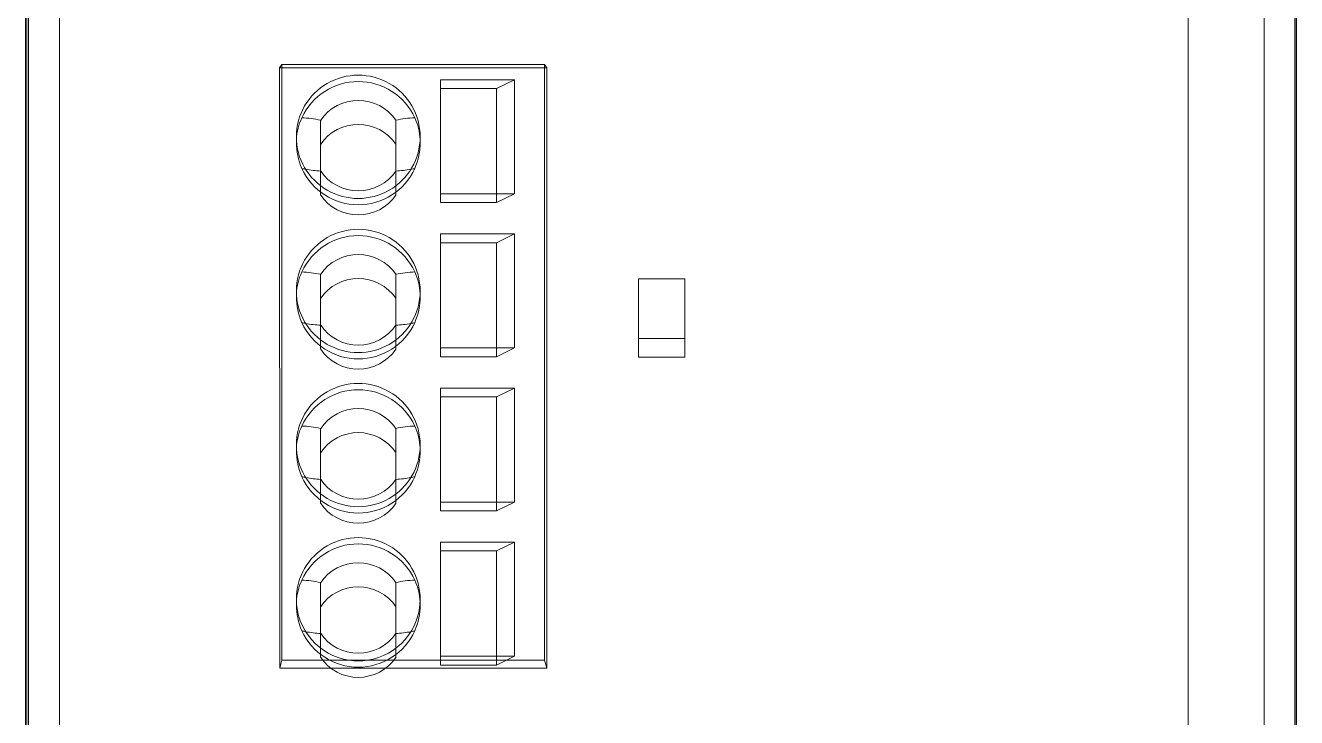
# Model space of a CAD drawing. Header units: millimetres. Extents: x 4137 to 6698, y 1400 to 3585.
# Drawn here: x 4510.68 to 4551.73, y 2594.59 to 2616.96 of the extents above; entities that cross this region are included whole.
import ezdxf

# ---------------------------------------------------------------- set-up
doc = ezdxf.new("R2010")
doc.units = ezdxf.units.MM
doc.layers.add('000-SI-Oprema', color=30, linetype='Continuous', lineweight=0)

msp = doc.modelspace()

# ---------------------------------------------------------------- linework, layer by layer
at = {"layer": '000-SI-Oprema', "color": 0, "linetype": 'ByBlock', "lineweight": 0}
for p, q in [((4510.68, 2660.745), (4510.68, 2530.745)), ((4510.68, 2549.295), (4510.68, 2660.745)), ((4551.68, 2530.745), (4551.68, 2660.745)), ((4551.68, 2549.295), (4551.68, 2660.745)), ((4551.68, 2660.745), (4551.68, 2530.745)), ((4551.68, 2549.295), (4551.68, 2660.745)), ((4510.728, 2530.646), (4510.728, 2660.646)), ((4510.728, 2549.195), (4510.728, 2660.646)), ((4510.728, 2660.646), (4510.728, 2530.646)), ((4510.728, 2549.195), (4510.728, 2660.646)), ((4510.776, 2660.546), (4510.776, 2547.605)), ((4548.226, 2660.546), (4548.226, 2547.605)), ((4551.676, 2660.546), (4551.676, 2547.604)), ((4551.728, 2530.646), (4551.728, 2660.646)), ((4551.728, 2549.195), (4551.728, 2660.646)), ((4551.728, 2660.646), (4551.728, 2530.646)), ((4551.728, 2549.195), (4551.728, 2660.646)), ((4511.776, 2660.044), (4511.776, 2548.761)), ((4550.676, 2548.761), (4550.676, 2660.071)), ((4518.888, 2615.591), (4518.964, 2615.701)), ((4518.888, 2615.591), (4518.89, 2596.192)), ((4518.964, 2615.591), (4518.888, 2615.591)), ((4518.964, 2596.449), (4518.964, 2615.701)), ((4518.964, 2615.701), (4527.437, 2615.701)), ((4527.437, 2615.591), (4518.964, 2615.591)), ((4527.437, 2615.701), (4527.437, 2596.449)), ((4527.513, 2615.591), (4527.437, 2615.701)), ((4527.513, 2615.591), (4527.437, 2615.591)), ((4527.512, 2596.192), (4527.513, 2615.591)), ((4524.078, 2615.205), (4524.078, 2611.519)), ((4526.468, 2615.205), (4524.078, 2615.205)), ((4526.468, 2615.205), (4525.892, 2614.92)), ((4526.468, 2615.205), (4526.468, 2611.519)), ((4525.892, 2614.92), (4524.078, 2614.92)), ((4525.892, 2614.92), (4525.892, 2611.519)), ((4520.213, 2612.254), (4520.213, 2613.901)), ((4522.642, 2613.901), (4522.642, 2612.254)), ((4519.428, 2613.181), (4519.428, 2613.362)), ((4523.428, 2613.181), (4523.428, 2613.362)), ((4520.213, 2612.254), (4520.213, 2611.477)), ((4522.642, 2612.254), (4522.642, 2611.477)), ((4524.078, 2611.234), (4524.078, 2611.519)), ((4526.468, 2611.519), (4524.078, 2611.519)), ((4525.892, 2611.234), (4526.468, 2611.519)), ((4525.892, 2611.519), (4525.892, 2611.234)), ((4510.68, 2611.345), (4510.68, 2611.345)), ((4510.728, 2611.246), (4510.728, 2611.246)), ((4510.728, 2611.246), (4510.728, 2611.246)), ((4525.892, 2611.234), (4524.078, 2611.234)), ((4551.68, 2611.345), (4551.68, 2611.345)), ((4551.68, 2611.345), (4551.68, 2611.345)), ((4551.728, 2611.246), (4551.728, 2611.246)), ((4551.728, 2611.246), (4551.728, 2611.246)), ((4526.468, 2610.224), (4524.078, 2610.224)), ((4524.078, 2610.224), (4524.078, 2606.538)), ((4525.892, 2609.939), (4524.078, 2609.939)), ((4526.468, 2610.224), (4525.892, 2609.939)), ((4525.892, 2609.939), (4525.892, 2606.538)), ((4526.468, 2610.224), (4526.468, 2606.538)), ((4510.68, 2609.345), (4510.68, 2609.345)), ((4510.728, 2609.246), (4510.728, 2609.246)), ((4510.728, 2609.246), (4510.728, 2609.246)), ((4551.68, 2609.345), (4551.68, 2609.345)), ((4551.68, 2609.345), (4551.68, 2609.345)), ((4551.728, 2609.246), (4551.728, 2609.246)), ((4551.728, 2609.246), (4551.728, 2609.246)), ((4520.213, 2607.273), (4520.213, 2608.92)), ((4522.642, 2608.92), (4522.642, 2607.273)), ((4530.478, 2608.776), (4531.978, 2608.776)), ((4530.478, 2608.776), (4530.478, 2606.246)), ((4531.978, 2608.776), (4531.978, 2606.246)), ((4519.428, 2608.2), (4519.428, 2608.381)), ((4523.428, 2608.2), (4523.428, 2608.381)), ((4520.213, 2607.273), (4520.213, 2606.496)), ((4522.642, 2607.273), (4522.642, 2606.496)), ((4530.478, 2606.846), (4531.978, 2606.846)), ((4524.078, 2606.253), (4524.078, 2606.538)), ((4526.468, 2606.538), (4524.078, 2606.538)), ((4525.892, 2606.253), (4524.078, 2606.253)), ((4525.892, 2606.538), (4525.892, 2606.253)), ((4525.892, 2606.253), (4526.468, 2606.538)), ((4531.978, 2606.246), (4530.478, 2606.246)), ((4530.478, 2606.246), (4530.478, 2606.246)), ((4531.978, 2606.246), (4531.978, 2606.246)), ((4524.078, 2605.243), (4524.078, 2601.557)), ((4526.468, 2605.243), (4524.078, 2605.243)), ((4525.892, 2604.958), (4524.078, 2604.958)), ((4526.468, 2605.243), (4525.892, 2604.958)), ((4525.892, 2604.958), (4525.892, 2601.557)), ((4526.468, 2605.243), (4526.468, 2601.557)), ((4520.213, 2602.292), (4520.213, 2603.939)), ((4522.642, 2603.939), (4522.642, 2602.292)), ((4519.428, 2603.219), (4519.428, 2603.4)), ((4523.428, 2603.219), (4523.428, 2603.4)), ((4520.213, 2602.292), (4520.213, 2601.515)), ((4522.642, 2602.292), (4522.642, 2601.515)), ((4524.078, 2601.272), (4524.078, 2601.557)), ((4526.468, 2601.557), (4524.078, 2601.557)), ((4525.892, 2601.272), (4524.078, 2601.272)), ((4525.892, 2601.557), (4525.892, 2601.272)), ((4525.892, 2601.272), (4526.468, 2601.557)), ((4524.078, 2600.262), (4524.078, 2596.576)), ((4526.468, 2600.262), (4524.078, 2600.262)), ((4526.468, 2600.262), (4525.892, 2599.977)), ((4526.468, 2600.262), (4526.468, 2596.576)), ((4525.892, 2599.977), (4524.078, 2599.977)), ((4525.892, 2599.977), (4525.892, 2596.576)), ((4520.213, 2597.311), (4520.213, 2598.958)), ((4522.642, 2598.958), (4522.642, 2597.311)), ((4519.428, 2598.238), (4519.428, 2598.419)), ((4523.428, 2598.238), (4523.428, 2598.419)), ((4520.213, 2597.311), (4520.213, 2596.534)), ((4522.642, 2597.311), (4522.642, 2596.534)), ((4518.964, 2596.449), (4518.89, 2596.192)), ((4527.437, 2596.449), (4518.964, 2596.449)), ((4526.468, 2596.576), (4524.078, 2596.576)), ((4524.078, 2596.291), (4524.078, 2596.576)), ((4525.892, 2596.291), (4524.078, 2596.291)), ((4525.892, 2596.576), (4525.892, 2596.291)), ((4525.892, 2596.291), (4526.468, 2596.576)), ((4527.437, 2596.449), (4527.512, 2596.192)), ((4518.89, 2596.192), (4527.512, 2596.192))]:
    msp.add_line(p, q, dxfattribs=at)
for centre, major_axis, ratio, start_param, end_param in [((4521.428, 2613.362), (2, 0), 0.996195, 0, 3.141593), ((4521.428, 2613.157), (2, 0), 0.996195, 0.424146, 2.717447), ((4521.428, 2613.077), (1.469, 0), 0.996195, 0.597532, 2.54406), ((4521.428, 2612.917), (1.48, -1.535), 0.876352, -2.827734, -2.449127), ((4519.928, 2613.115), (1.712, -0.293), 0.475251, 1.485258, 1.841308), ((4522.927, 2613.115), (1.712, 0.293), 0.475251, 1.300284, 1.656335), ((4521.428, 2612.917), (1.48, 1.535), 0.876352, -0.692465, -0.313858), ((4521.428, 2612.3), (1.469, 0), 0.996195, 0.597532, 2.54406), ((4521.428, 2613.362), (2, 0), 0.996195, -3.141593, 0), ((4521.428, 2612.917), (1.48, -1.535), 0.876352, -2.449127, -2.403588), ((4521.428, 2612.917), (1.48, -1.535), 0.876352, -2.403588, -1.979442), ((4521.428, 2612.917), (1.48, 1.535), 0.876352, -1.162151, -0.738005), ((4521.428, 2612.917), (1.48, 1.535), 0.876352, -0.738005, -0.692465), ((4519.928, 2613.115), (1.712, -0.293), 0.475251, -1.678796, -1.606353), ((4521.428, 2613.157), (2, 0), 0.996195, -2.717447, -0.424146), ((4519.928, 2613.115), (1.712, -0.293), 0.475251, -1.606353, -1.322746), ((4522.927, 2613.115), (1.712, 0.293), 0.475251, -1.818847, -1.53524), ((4522.927, 2613.115), (1.712, 0.293), 0.475251, -1.53524, -1.462797), ((4521.428, 2613.077), (1.469, 0), 0.996195, -2.54406, -0.597532), ((4521.428, 2612.3), (1.469, 0), 0.996195, -2.54406, -0.597532), ((4521.428, 2608.381), (2, 0), 0.996195, 0, 3.141593), ((4521.428, 2608.176), (2, 0), 0.996195, 0.424146, 2.717447), ((4521.428, 2608.096), (1.469, 0), 0.996195, 0.597532, 2.54406), ((4521.428, 2607.936), (1.48, -1.535), 0.876352, -2.827734, -2.449127), ((4519.928, 2608.134), (1.712, -0.293), 0.475251, 1.485258, 1.841308), ((4521.428, 2607.319), (1.469, 0), 0.996195, 0.597532, 2.54406), ((4522.927, 2608.134), (1.712, 0.293), 0.475251, 1.300284, 1.656335), ((4521.428, 2607.936), (1.48, 1.535), 0.876352, -0.692465, -0.313858), ((4521.428, 2608.381), (2, 0), 0.996195, -3.141593, 0), ((4521.428, 2607.936), (1.48, -1.535), 0.876352, -2.449127, -2.403588), ((4521.428, 2607.936), (1.48, -1.535), 0.876352, -2.403588, -1.979442), ((4521.428, 2607.936), (1.48, 1.535), 0.876352, -1.162151, -0.738005), ((4521.428, 2607.936), (1.48, 1.535), 0.876352, -0.738005, -0.692465), ((4519.928, 2608.134), (1.712, -0.293), 0.475251, -1.678796, -1.606353), ((4521.428, 2608.176), (2, 0), 0.996195, -2.717447, -0.424146), ((4519.928, 2608.134), (1.712, -0.293), 0.475251, -1.606353, -1.322746), ((4521.428, 2608.096), (1.469, 0), 0.996195, -2.54406, -0.597532), ((4522.927, 2608.134), (1.712, 0.293), 0.475251, -1.818847, -1.53524), ((4522.927, 2608.134), (1.712, 0.293), 0.475251, -1.53524, -1.462797), ((4521.428, 2607.319), (1.469, 0), 0.996195, -2.54406, -0.597532), ((4521.428, 2603.4), (2, 0), 0.996195, 0, 3.141593), ((4521.428, 2603.195), (2, 0), 0.996195, 0.424146, 2.717447), ((4521.428, 2603.115), (1.469, 0), 0.996195, 0.597532, 2.54406), ((4521.428, 2602.955), (1.48, -1.535), 0.876352, -2.827734, -2.449127), ((4519.928, 2603.153), (1.712, -0.293), 0.475251, 1.485258, 1.841308), ((4521.428, 2602.338), (1.469, 0), 0.996195, 0.597532, 2.54406), ((4522.927, 2603.153), (1.712, 0.293), 0.475251, 1.300284, 1.656335), ((4521.428, 2602.955), (1.48, 1.535), 0.876352, -0.692465, -0.313858), ((4521.428, 2603.4), (2, 0), 0.996195, -3.141593, 0), ((4521.428, 2602.955), (1.48, -1.535), 0.876352, -2.449127, -2.403588), ((4521.428, 2602.955), (1.48, 1.535), 0.876352, -0.738005, -0.692465), ((4521.428, 2602.955), (1.48, -1.535), 0.876352, -2.403588, -1.979442), ((4521.428, 2602.955), (1.48, 1.535), 0.876352, -1.162151, -0.738005), ((4519.928, 2603.153), (1.712, -0.293), 0.475251, -1.678796, -1.606353), ((4521.428, 2603.195), (2, 0), 0.996195, -2.717447, -0.424146), ((4519.928, 2603.153), (1.712, -0.293), 0.475251, -1.606353, -1.322746), ((4521.428, 2603.115), (1.469, 0), 0.996195, -2.54406, -0.597532), ((4522.927, 2603.153), (1.712, 0.293), 0.475251, -1.818847, -1.53524), ((4522.927, 2603.153), (1.712, 0.293), 0.475251, -1.53524, -1.462797), ((4521.428, 2602.338), (1.469, 0), 0.996195, -2.54406, -0.597532), ((4521.428, 2598.419), (2, 0), 0.996195, 0, 3.141593), ((4521.428, 2598.215), (2, 0), 0.996195, 0.424146, 2.717447), ((4521.428, 2598.134), (1.469, 0), 0.996195, 0.597532, 2.54406), ((4521.428, 2597.974), (1.48, -1.535), 0.876352, -2.827734, -2.449127), ((4519.928, 2598.172), (1.712, -0.293), 0.475251, 1.485258, 1.841308), ((4521.428, 2597.357), (1.469, 0), 0.996195, 0.597532, 2.54406), ((4522.927, 2598.172), (1.712, 0.293), 0.475251, 1.300284, 1.656335), ((4521.428, 2597.974), (1.48, 1.535), 0.876352, -0.692465, -0.313858), ((4521.428, 2598.419), (2, 0), 0.996195, -3.141593, -1.71932), ((4521.428, 2598.419), (2, 0), 0.996195, -1.422273, 0), ((4521.428, 2597.974), (1.48, -1.535), 0.876352, -2.449127, -2.403588), ((4521.428, 2597.974), (1.48, -1.535), 0.876352, -2.403588, -1.979442), ((4521.428, 2597.974), (1.48, 1.535), 0.876352, -1.162151, -0.738005), ((4521.428, 2597.974), (1.48, 1.535), 0.876352, -0.738005, -0.692465), ((4519.928, 2598.172), (1.712, -0.293), 0.475251, -1.678796, -1.606353), ((4521.428, 2598.215), (2, 0), 0.996195, -2.717447, -0.424146), ((4519.928, 2598.172), (1.712, -0.293), 0.475251, -1.606353, -1.322746), ((4521.428, 2598.134), (1.469, 0), 0.996195, -2.54406, -0.597532), ((4522.927, 2598.172), (1.712, 0.293), 0.475251, -1.818847, -1.53524), ((4522.927, 2598.172), (1.712, 0.293), 0.475251, -1.53524, -1.462797), ((4521.428, 2597.357), (1.469, 0), 0.996195, -2.54406, -0.597532), ((4521.428, 2598.419), (2, 0), 0.996195, -1.71932, -1.422273)]:
    msp.add_ellipse(centre, major_axis=major_axis, ratio=ratio, start_param=start_param, end_param=end_param, dxfattribs=at)

doc.saveas('drawing.dxf')
